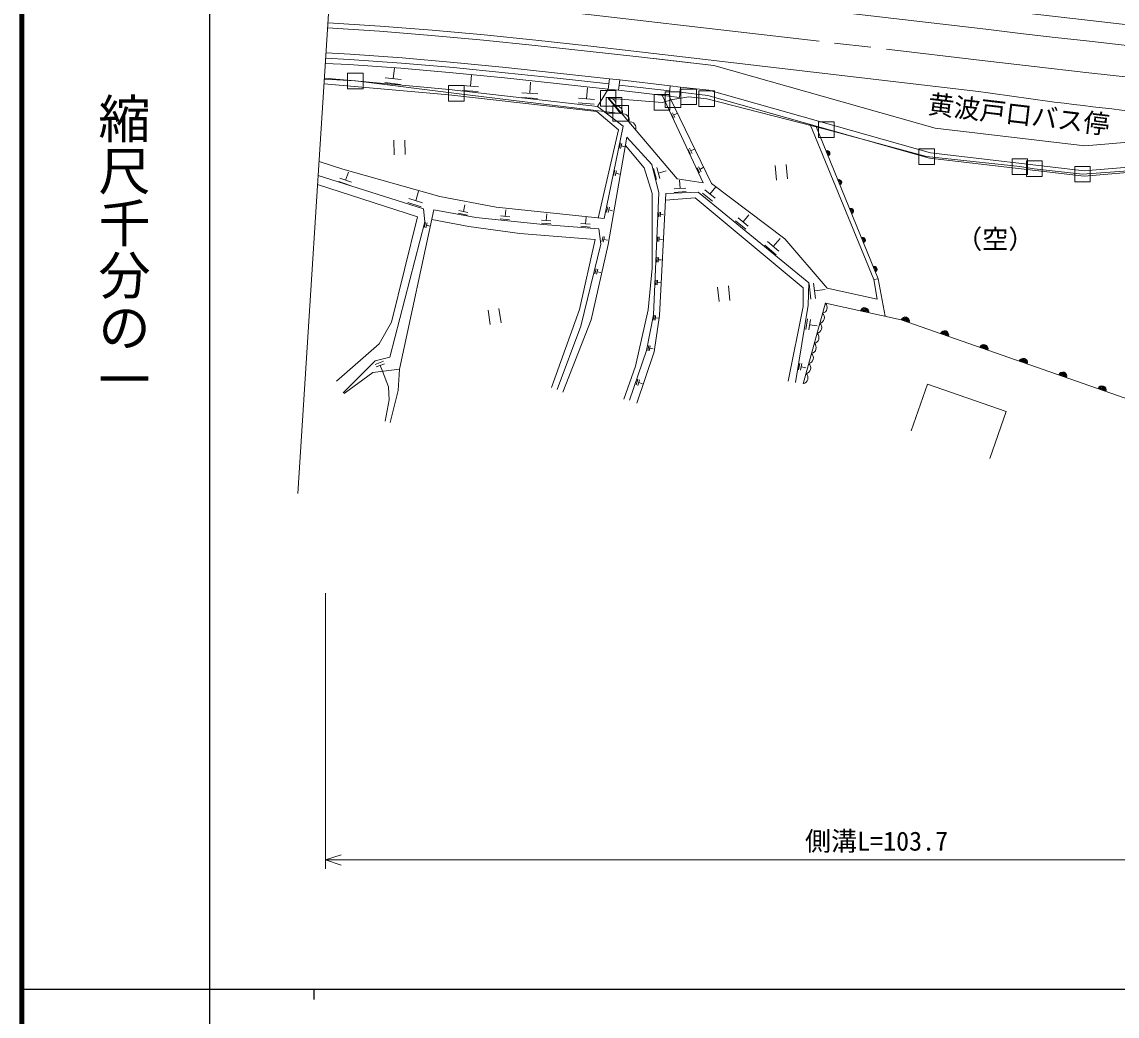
# Model space of a CAD drawing. Units: millimetres, scale not verified. Extents: x 40000 to 680000, y 20000 to 380000.
# Drawn here: x 40000 to 145064, y 202409 to 297775 of the extents above; entities that cross this region are included whole.
import ezdxf
from ezdxf.enums import TextEntityAlignment as Align

# ---------------------------------------------------------------- set-up
doc = ezdxf.new("R2010")
doc.units = ezdxf.units.MM
doc.header["$LTSCALE"] = 1000
doc.linetypes.add('CHAIN', pattern=[18.5, 12, -1.5, 3.5, -1.5])
for name, color, linetype, lineweight in [('M-BGD', 7, 'Continuous', 13), ('M-BMK', 2, 'CHAIN', 13), ('M-BMK-ROW', 30, 'Continuous', 13), ('M-STR-HTXT', 7, 'Continuous', 13), ('M-STR-STRC', 7, 'Continuous', 13), ('M-TTL', 2, 'Continuous', 140), ('M-TTL-BAND', 7, 'Continuous', 25)]:
    doc.layers.add(name, color=color, linetype=linetype, lineweight=lineweight)
doc.styles.add('@ＭＳ ゴシック', font='')
doc.styles.add('ＭＳ ゴシック', font='')
doc.styles.get('@ＭＳ ゴシック').set_extended_font_data('@MS Gothic')
doc.styles.get('ＭＳ ゴシック').set_extended_font_data('MS Gothic')

msp = doc.modelspace()

# ---------------------------------------------------------------- linework, layer by layer
at = {"layer": 'M-BGD'}
for p, q in [((66483, 252527), (71815, 336222)), ((100617, 294251), (106369, 293578)), ((75614, 292322), (75731, 293382)), ((76370, 292239), (74857, 292406)), ((83037, 291609), (83115, 292673)), ((102201, 291650), (97359, 292211)), ((76320, 291785), (74806, 291952)), ((83763, 291098), (82244, 291209)), ((83797, 291554), (82278, 291665)), ((88723, 290924), (88800, 291987)), ((94169, 290396), (94246, 291459)), ((102082, 290657), (97246, 291218)), ((102143, 291153), (97301, 291715)), ((89449, 290412), (87930, 290523)), ((89482, 290868), (87963, 290979)), ((94895, 289885), (93376, 289996)), ((94928, 290341), (93409, 290452)), ((98924, 287343), (96231, 290519)), ((102502, 288533), (102273, 288987)), ((102639, 288602), (102409, 289056)), ((102524, 288829), (102842, 288989)), ((122130, 273120), (116149, 287798)), ((127625, 287566), (141957, 285888)), ((75678, 286416), (75711, 285017)), ((76727, 286441), (76761, 285042)), ((97287, 285660), (97409, 286160)), ((97437, 285623), (97559, 286124)), ((97498, 285874), (97848, 285788)), ((104146, 285085), (103898, 285576)), ((104293, 285160), (104045, 285650)), ((104169, 285405), (104512, 285578)), ((100891, 282660), (100598, 283724)), ((101210, 282747), (100917, 283811)), ((105017, 283313), (104768, 283783)), ((105158, 283388), (104909, 283858)), ((105033, 283623), (105362, 283798)), ((112263, 284002), (112404, 282609)), ((113308, 284108), (113449, 282715)), ((71607, 282406), (70509, 282786)), ((71058, 282596), (71325, 283365)), ((96762, 283041), (96883, 283541)), ((96912, 283004), (97034, 283505)), ((96973, 283255), (97323, 283169)), ((101063, 283279), (101808, 283484)), ((71493, 282076), (70395, 282457)), ((103703, 281838), (102563, 281766)), ((103133, 281802), (103083, 282600)), ((106493, 280860), (105513, 281651)), ((106003, 281255), (106557, 281941)), ((78418, 280424), (77134, 280825)), ((77776, 280624), (78056, 281523)), ((103725, 281496), (102585, 281424)), ((106256, 280565), (105275, 281356)), ((78298, 280039), (77014, 280439)), ((82791, 279508), (81907, 279692)), ((82349, 279600), (82478, 280219)), ((86364, 279117), (86432, 279746)), ((96082, 279539), (96204, 280039)), ((96232, 279503), (96354, 280003)), ((96293, 279753), (96643, 279667)), ((101082, 279076), (101118, 279533)), ((101220, 279065), (101255, 279522)), ((78592, 278061), (78721, 278542)), ((78737, 278022), (78866, 278503)), ((82736, 279242), (81852, 279427)), ((86784, 278799), (85886, 278896)), ((86813, 279068), (85915, 279166)), ((90732, 278416), (89830, 278478)), ((90750, 278687), (89849, 278749)), ((90300, 278718), (90343, 279349)), ((94529, 278362), (93628, 278441)), ((94079, 278402), (94134, 279032)), ((101237, 279294), (101557, 279269)), ((109443, 277895), (108462, 278686)), ((109680, 278189), (108700, 278980)), ((109190, 278585), (109744, 279271)), ((78801, 278263), (79138, 278172)), ((94505, 278092), (93605, 278171)), ((95624, 276698), (95746, 277198)), ((95774, 276661), (95896, 277162)), ((95835, 276911), (96185, 276826)), ((100966, 276715), (101002, 277172)), ((101103, 276705), (101139, 277162)), ((101121, 276933), (101441, 276908)), ((112349, 275442), (111260, 276369)), ((112627, 275768), (111538, 276696)), ((112083, 276232), (112732, 276994)), ((100897, 274744), (100933, 275201)), ((101035, 274733), (101070, 275190)), ((101052, 274962), (101372, 274937)), ((94971, 273599), (95092, 274100)), ((95121, 273563), (95242, 274063)), ((95182, 273813), (95532, 273728)), ((100813, 272560), (100849, 273017)), ((100950, 272549), (100986, 273006)), ((100968, 272777), (101288, 272752)), ((106737, 272344), (106878, 270951)), ((107782, 272450), (107923, 271057)), ((115696, 271191), (115516, 272651)), ((116134, 271245), (115954, 272705)), ((121741, 273063), (122130, 273120)), ((122130, 273120), (122816, 269541)), ((116044, 271975), (117066, 272101)), ((84723, 270131), (84925, 268746)), ((85762, 270283), (85964, 268898)), ((114955, 263047), (117083, 270825)), ((100616, 269178), (100651, 269634)), ((100753, 269167), (100789, 269624)), ((100771, 269395), (101091, 269370)), ((115193, 268284), (115365, 269283)), ((115493, 268233), (115665, 269232)), ((115579, 268732), (116278, 268612)), ((100046, 266261), (100137, 266736)), ((100188, 266234), (100279, 266709)), ((100233, 266472), (100566, 266408)), ((73897, 264908), (74680, 265222)), ((73992, 264673), (74775, 264987)), ((74383, 264830), (74603, 264282)), ((114511, 264401), (114625, 265034)), ((114701, 264366), (114816, 265000)), ((114758, 264683), (115202, 264603)), ((98926, 262962), (99091, 263502)), ((99088, 262912), (99254, 263453)), ((99171, 263182), (99549, 263066)), ((125297, 258546), (126864, 263030)), ((126864, 263030), (134416, 260389)), ((134416, 260389), (132848, 255906))]:
    msp.add_line(p, q, dxfattribs=at)
for points in [[(203233, 293944), (198717, 293795), (189715, 293629), (175081, 294173), (132723, 299028)], [(104153, 293837), (99186, 294416), (94219, 294983), (89248, 295525), (84274, 296030), (79294, 296485), (74310, 296878), (69320, 297196)], [(96309, 291826), (91339, 292375), (86367, 292905), (81391, 293396), (76410, 293828), (71423, 294183), (69144, 294300)], [(96365, 292324), (91396, 292873), (86424, 293403), (81448, 293893), (76467, 294325), (71479, 294680), (69176, 294798)], [(96252, 291331), (91282, 291880), (86311, 292409), (81335, 292900), (76353, 293331), (71366, 293685), (69112, 293800)], [(106369, 293578), (127625, 287566), (141957, 285888), (161024, 287492), (169104, 286805)], [(96252, 291331), (95208, 289670), (80991, 291282), (71580, 292166), (69021, 292368)], [(95152, 289173), (80941, 290784), (68987, 291830)], [(171645, 283689), (160828, 284565), (141909, 282974), (127058, 284712), (105802, 290724), (103135, 291037)], [(171751, 284183), (160828, 285067), (141918, 283476), (127155, 285204), (105900, 291216), (103194, 291530)], [(101428, 290733), (105343, 282327), (102853, 282732), (98924, 287343)], [(115625, 287946), (121741, 273063), (122045, 271181), (117259, 272224), (113184, 276959), (106165, 282277), (102082, 290657)], [(95208, 289670), (97694, 287768), (95846, 278901), (85492, 280008), (80086, 281019), (70785, 283638), (68512, 284375)], [(95152, 289173), (97222, 287427), (95277, 278962)], [(98275, 261499), (99917, 266249), (100602, 269687), (101088, 281388), (100443, 284083), (98045, 286732), (96245, 276434), (94598, 269192), (91886, 262256)], [(97900, 285904), (99702, 283777), (100472, 281316), (100474, 274165), (100094, 270164), (98864, 264758), (97757, 261600)], [(70808, 262194), (73900, 265258), (75287, 265622), (78656, 278602), (78539, 279832), (68426, 283033)], [(68371, 282169), (77945, 279085), (75463, 268966), (74270, 266905), (70181, 263308)], [(114199, 263184), (115439, 270599), (115480, 272751), (104875, 281429), (101777, 281309), (101179, 269616), (100660, 266136), (98987, 261201)], [(101744, 280675), (104595, 280899), (114941, 272268), (114939, 270474), (113513, 263321)], [(91341, 262512), (93628, 268577), (95531, 276449), (95330, 277924), (90019, 278344), (83549, 279000), (79533, 279744), (76238, 264460), (73667, 264160), (70901, 262118)], [(79337, 278836), (82877, 278144), (87759, 277493), (94993, 276906), (93499, 270196), (90810, 262710)], [(149079, 259962), (147662, 261054), (124353, 269205), (117075, 270794)], [(74607, 264270), (75173, 262776), (75240, 261511), (74841, 259492)], [(76238, 264460), (76082, 262415), (75344, 259343)]]:
    msp.add_lwpolyline(points, dxfattribs=at)
for points in [[(97359, 292211), (96365, 292324), (96252, 291331), (97246, 291218)], [(103194, 291530), (102201, 291650), (102082, 290657), (103075, 290538)]]:
    msp.add_lwpolyline(points, close=True, dxfattribs=at)
for centre, radius, start, end in [((96404, 289903), 567, 338.36264, 102.21767), ((97051, 289140), 567, 338.36264, 102.21767), ((97697, 288377), 567, 338.36264, 102.21767), ((98344, 287614), 567, 338.36264, 102.21767), ((117267, 285176), 254, 281.78118, 122.5589), ((117267, 285176), 203, 279.14306, 125.19702), ((117267, 285176), 152, 274.67961, 129.66047), ((117267, 285176), 102, 265.37375, 138.96633), ((117267, 285176), 100, 264.89043, 139.44965), ((117267, 285176), 100, 264.89043, 139.44965), ((118399, 282398), 254, 281.78118, 122.5589), ((118399, 282398), 203, 279.14306, 125.19702), ((118399, 282398), 152, 274.67961, 129.66047), ((118399, 282398), 102, 265.37375, 138.96633), ((118399, 282398), 100, 264.89043, 139.44965), ((118399, 282398), 100, 264.89043, 139.44965), ((119531, 279620), 254, 281.78118, 122.5589), ((119531, 279620), 203, 279.14306, 125.19702), ((119531, 279620), 152, 274.67961, 129.66047), ((119531, 279620), 102, 265.37375, 138.96633), ((119531, 279620), 100, 264.89043, 139.44965), ((119531, 279620), 100, 264.89043, 139.44965), ((120663, 276842), 254, 281.78118, 122.5589), ((120663, 276842), 203, 279.14306, 125.19702), ((120663, 276842), 152, 274.67961, 129.66047), ((120663, 276842), 102, 265.37375, 138.96633), ((120663, 276842), 100, 264.89043, 139.44965), ((120663, 276842), 100, 264.89043, 139.44965), ((121795, 274063), 254, 281.78118, 122.5589), ((121795, 274063), 203, 279.14306, 125.19702), ((121795, 274063), 152, 274.67961, 129.66047), ((121795, 274063), 102, 265.37375, 138.96633), ((121795, 274063), 100, 264.89043, 139.44965), ((121795, 274063), 100, 264.89043, 139.44965), ((116685, 270383), 567, 282.77235, 46.62737), ((120840, 269972), 400, 347.67858, 167.67858), ((120840, 269972), 320, 347.67858, 167.67858), ((120840, 269972), 240, 347.67858, 167.67858), ((120840, 269972), 160, 347.67858, 167.67858), ((120840, 269972), 100, 347.67858, 167.67858), ((120840, 269972), 100, 347.67858, 167.67858), ((116422, 269418), 567, 282.77235, 46.62737), ((124734, 269071), 400, 340.72655, 160.72655), ((124734, 269071), 320, 340.72655, 160.72655), ((124734, 269071), 240, 340.72655, 160.72655), ((124734, 269071), 160, 340.72655, 160.72655), ((124734, 269071), 100, 340.72655, 160.72655), ((124734, 269071), 100, 340.72655, 160.72655), ((116158, 268453), 567, 282.77235, 46.62737), ((128510, 267751), 400, 340.72655, 160.72655), ((128510, 267751), 320, 340.72655, 160.72655), ((128510, 267751), 240, 340.72655, 160.72655), ((115630, 266524), 567, 282.77235, 46.62737), ((115894, 267489), 567, 282.77235, 46.62737), ((128510, 267751), 160, 340.72655, 160.72655), ((128510, 267751), 100, 340.72655, 160.72655), ((128510, 267751), 100, 340.72655, 160.72655), ((115366, 265560), 567, 282.77235, 46.62737), ((132286, 266431), 400, 340.72655, 160.72655), ((132286, 266431), 320, 340.72655, 160.72655), ((132286, 266431), 240, 340.72655, 160.72655), ((132286, 266431), 160, 340.72655, 160.72655), ((132286, 266431), 100, 340.72655, 160.72655), ((132286, 266431), 100, 340.72655, 160.72655), ((115102, 264595), 567, 282.77235, 46.62737), ((136062, 265110), 400, 340.72655, 160.72655), ((136062, 265110), 320, 340.72655, 160.72655), ((136062, 265110), 240, 340.72655, 160.72655), ((136062, 265110), 160, 340.72655, 160.72655), ((136062, 265110), 100, 340.72655, 160.72655), ((136062, 265110), 100, 340.72655, 160.72655), ((114838, 263631), 567, 282.77235, 46.62737), ((139838, 263790), 400, 340.72655, 160.72655), ((139838, 263790), 320, 340.72655, 160.72655), ((139838, 263790), 240, 340.72655, 160.72655), ((139838, 263790), 160, 340.72655, 160.72655), ((139838, 263790), 100, 340.72655, 160.72655), ((139838, 263790), 100, 340.72655, 160.72655), ((143613, 262470), 400, 340.72655, 160.72655), ((143613, 262470), 320, 340.72655, 160.72655), ((143613, 262470), 240, 340.72655, 160.72655), ((143613, 262470), 160, 340.72655, 160.72655), ((143613, 262470), 100, 340.72655, 160.72655), ((143613, 262470), 100, 340.72655, 160.72655)]:
    msp.add_arc(centre, radius, start, end, dxfattribs=at)
at = {"layer": 'M-BMK'}
msp.add_line((104560, 297313), (132126, 294087), dxfattribs=at)
for points in [[(104560, 297313), (99593, 297893), (94625, 298460), (89655, 299002), (84680, 299506), (79701, 299961), (74717, 300354), (69727, 300672), (69551, 300680)], [(132126, 294087), (137092, 293507), (142059, 292935), (147028, 292379), (152000, 291846), (156974, 291346), (161953, 290885), (166936, 290472), (171923, 290115), (176558, 289841)]]:
    msp.add_lwpolyline(points, dxfattribs=at)
at = {"layer": 'M-BMK-ROW'}
for p, q in [((72747, 292866), (71247, 292866)), ((71247, 292866), (71247, 291366)), ((72747, 291366), (72747, 292866)), ((71247, 291366), (72747, 291366)), ((82435, 291673), (80935, 291673)), ((80935, 291673), (80935, 290173)), ((82435, 290173), (82435, 291673)), ((96992, 291207), (95492, 291207)), ((95492, 291207), (95492, 289707)), ((96992, 289707), (96992, 291207)), ((103201, 291074), (101701, 291074)), ((101701, 291074), (101701, 289574)), ((103201, 289574), (103201, 291074)), ((104716, 291337), (103216, 291337)), ((103216, 291337), (103216, 289837)), ((104716, 289837), (104716, 291337)), ((106446, 291161), (104946, 291161)), ((104946, 291161), (104946, 289661)), ((106446, 289661), (106446, 291161)), ((80935, 290173), (82435, 290173)), ((97556, 290519), (96056, 290519)), ((96056, 290519), (96056, 289019)), ((97556, 289019), (97556, 290519)), ((102161, 290803), (100661, 290803)), ((100661, 290803), (100661, 289303)), ((102161, 289303), (102161, 290803)), ((95492, 289707), (96992, 289707)), ((96056, 289019), (97556, 289019)), ((98176, 289750), (96676, 289750)), ((96676, 289750), (96676, 288250)), ((98176, 288250), (98176, 289750)), ((100661, 289303), (102161, 289303)), ((101701, 289574), (103201, 289574)), ((103216, 289837), (104716, 289837)), ((104946, 289661), (106446, 289661)), ((96676, 288250), (98176, 288250)), ((117929, 288191), (116429, 288191)), ((116429, 288191), (116429, 286691)), ((117929, 286691), (117929, 288191)), ((116429, 286691), (117929, 286691)), ((127534, 285601), (126034, 285601)), ((126034, 285601), (126034, 284101)), ((127534, 284101), (127534, 285601)), ((126034, 284101), (127534, 284101)), ((136484, 284646), (134984, 284646)), ((134984, 284646), (134984, 283146)), ((137867, 284441), (136367, 284441)), ((136367, 284441), (136367, 282941)), ((136484, 283146), (136484, 284646)), ((137867, 282941), (137867, 284441)), ((142495, 283918), (140995, 283918)), ((140995, 283918), (140995, 282418)), ((142495, 282418), (142495, 283918)), ((134984, 283146), (136484, 283146)), ((136367, 282941), (137867, 282941)), ((140995, 282418), (142495, 282418))]:
    msp.add_line(p, q, dxfattribs=at)
msp.add_lwpolyline([(69017, 292297), (71997, 292116), (81685, 290923), (97426, 289000), (96806, 289769), (96242, 290457), (101411, 290053), (102451, 290324), (103966, 290587), (105696, 290411), (117179, 287441), (126784, 284851), (135734, 283896), (137117, 283691), (141745, 283168), (149689, 283748), (159292, 284418), (162315, 284121), (171839, 283381)], dxfattribs=at)
at = {"layer": 'M-STR-HTXT'}
for p, q in [((69112, 216535), (69112, 242991)), ((69112, 217385), (70612, 217885)), ((69112, 217385), (172442, 217385)), ((69112, 217385), (70612, 216885))]:
    msp.add_line(p, q, dxfattribs=at)
at = {"layer": 'M-STR-STRC'}
for p, q in [((104908, 300293), (132474, 297066)), ((104211, 294334), (131777, 291107))]:
    msp.add_line(p, q, dxfattribs=at)
for points in [[(104211, 294334), (99244, 294913), (94277, 295480), (89306, 296022), (84332, 296527), (79352, 296982), (74368, 297374), (69378, 297692), (69360, 297693)], [(132474, 297066), (135791, 296678), (139108, 296293), (142426, 295912), (145744, 295538), (149064, 295174), (152385, 294822), (155707, 294484), (159031, 294163), (162357, 293861), (165684, 293581), (169014, 293324), (172346, 293094), (175679, 292893), (176716, 292837)]]:
    msp.add_lwpolyline(points, dxfattribs=at)
msp.add_arc((181411, 618305), 330941, 261.37428, 266.47557, dxfattribs=at)
at = {"layer": 'M-TTL'}
msp.add_line((40000, 380000), (40000, 20000), dxfattribs=at)
at = {"layer": 'M-TTL-BAND'}
for p, q in [((58000, 370000), (58000, 20000)), ((40000, 205000), (579000, 205000)), ((68000, 205000), (68000, 204000))]:
    msp.add_line(p, q, dxfattribs=at)

# ---------------------------------------------------------------- texts
at = {"layer": 'M-BGD', "style": 'ＭＳ ゴシック'}
msp.add_text('黄波戸口バス停', height=1833, rotation=353.324, dxfattribs=at).set_placement((126775, 288477), align=Align.BOTTOM_LEFT)
msp.add_text('（空）', height=1833, dxfattribs=at).set_placement((129626, 275483), align=Align.BOTTOM_LEFT)
at = {"layer": 'M-STR-HTXT', "style": 'ＭＳ ゴシック'}
msp.add_text('側溝L=103.7', height=1833, dxfattribs=at).set_placement((121987, 217728), align=Align.BOTTOM_CENTER)
at = {"layer": 'M-TTL-BAND', "style": '@ＭＳ ゴシック'}
msp.add_text('縮尺千分の一', height=3666, rotation=270, dxfattribs=at).set_placement((49777, 261030), align=Align.MIDDLE_RIGHT)

doc.saveas('drawing.dxf')
